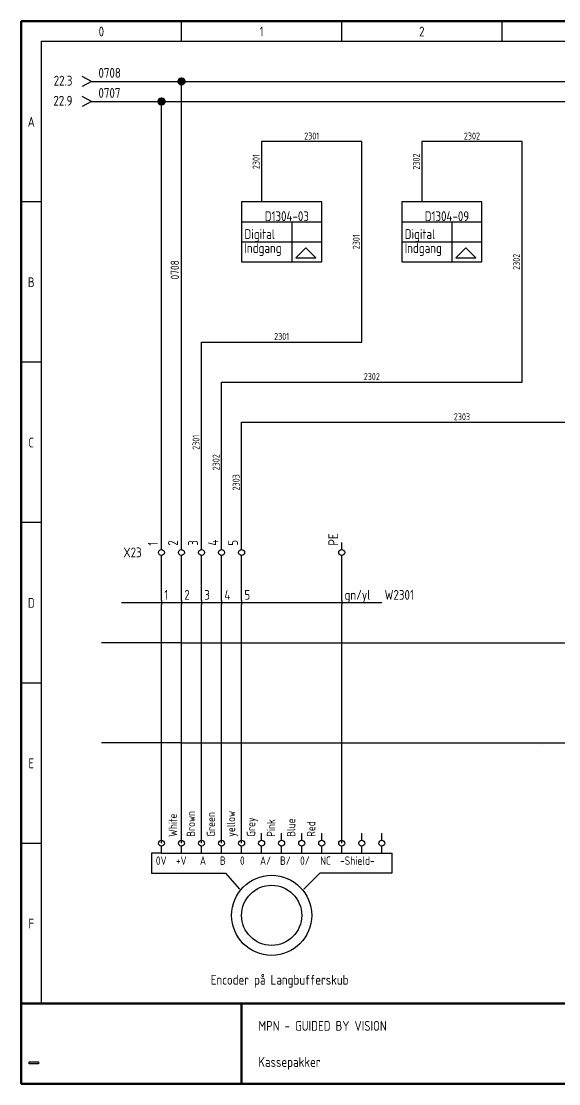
# Model space of a CAD drawing. Header units: millimetres. Extents: x 10 to 410, y 10 to 275.
# Drawn here: x 10 to 144.2, y 10 to 275 of the extents above; entities that cross this region are included whole.
import ezdxf
from ezdxf.enums import TextEntityAlignment as Align

# ---------------------------------------------------------------- set-up
doc = ezdxf.new("R2010")
doc.units = ezdxf.units.MM
doc.linetypes.add('Caddy_Solid', pattern=[0])
doc.layers.add('2', color=7, linetype='Continuous')
doc.styles.add('Caddy_Vectorfont1p', font='isocp___.ttf', dxfattribs={"width": 0.9})
picture_1 = doc.add_image_def('image1.bmp', size_in_pixel=(51, 10))

# ---------------------------------------------------------------- blocks, each defined once
blk = doc.blocks.new('Blk1')
at = {"linetype": 'Caddy_Solid', "lineweight": 50}
for p, q in [((10, 10), (10, 275)), ((10, 275), (410, 275)), ((10, 30), (410, 30)), ((65, 30), (65, 10)), ((410, 10), (10, 10))]:
    blk.add_line(p, q, dxfattribs=at)
at = {"linetype": 'Caddy_Solid', "lineweight": 25}
for p, q in [((50, 270), (50, 275)), ((90, 270), (90, 275)), ((130, 270), (130, 275)), ((15, 270), (15, 30)), ((15, 270), (405, 270)), ((15, 230), (10, 230)), ((15, 190), (10, 190)), ((15, 150), (10, 150)), ((10, 110), (15, 110)), ((10, 70), (15, 70)), ((10, 30), (15, 30))]:
    blk.add_line(p, q, dxfattribs=at)
at = {"lineweight": 25, "style": 'Caddy_Vectorfont1p', "width": 0.9}
for s, p in [('0', (30, 271.2)), ('1', (70, 271.2)), ('2', (110, 271.2)), ('A', (12.5, 248.7)), ('B', (12.5, 208.7)), ('C', (12.5, 168.7)), ('D', (12.5, 128.7)), ('E', (12.5, 88.7)), ('F', (12.5, 48.7))]:
    blk.add_text(s, height=2.45, dxfattribs=at).set_placement(p, align=Align.CENTER)
for s, p in [('MPN - GUIDED BY VISION', (69.2, 23.2)), ('Kassepakker', (69.2, 14.2))]:
    blk.add_text(s, height=2.45, dxfattribs=at).set_placement(p)
image = blk.add_image(picture_1, insert=(12, 15), size_in_units=(2.32, 0.484))
blk = doc.blocks.new('Blk2')
at = {"linetype": 'Caddy_Solid', "lineweight": 25}
for q in [(25.25, 261.25), (25.25, 258.75)]:
    blk.add_line((27.5, 260), q, dxfattribs=at)
at = {"lineweight": 25, "style": 'Caddy_Vectorfont1p', "width": 0.9, "flags": 1}
for tag, p in [('$TAG140020', (29.27, 267.9)), ('$TAG140050', (29.27, 264.4))]:
    blk.add_attdef(tag, p, '', height=2.45, dxfattribs=at)
at = {"lineweight": 25, "style": 'Caddy_Vectorfont1p', "width": 0.9}
blk.add_attdef('$TAG160010', (29.27, 260.9), '', height=2.45, dxfattribs=at)
blk.add_attdef('$TAG160500', text='', height=2.45, dxfattribs=at).set_placement((22.78, 258.95), align=Align.RIGHT)
blk = doc.blocks.new('Blk4')
at = {"linetype": 'Caddy_Solid', "lineweight": 25}
for q in [(25.25, 256.25), (25.25, 253.75)]:
    blk.add_line((27.5, 255), q, dxfattribs=at)
at = {"lineweight": 25, "style": 'Caddy_Vectorfont1p', "width": 0.9, "flags": 1}
for tag, p in [('$TAG140020', (29.27, 262.9)), ('$TAG140050', (29.27, 259.4))]:
    blk.add_attdef(tag, p, '', height=2.45, dxfattribs=at)
at = {"lineweight": 25, "style": 'Caddy_Vectorfont1p', "width": 0.9}
blk.add_attdef('$TAG160010', (29.27, 255.9), '', height=2.45, dxfattribs=at)
blk.add_attdef('$TAG160500', text='', height=2.45, dxfattribs=at).set_placement((22.78, 253.95), align=Align.RIGHT)
blk = doc.blocks.new('Blk13')
at = {"linetype": 'Caddy_Solid', "lineweight": 25}
for p, q in [((65, 70.75), (65, 72.5)), ((65, 67.5), (65, 69.25))]:
    blk.add_line(p, q, dxfattribs=at)
blk.add_circle((65, 70), 0.75, dxfattribs=at)
at = {"lineweight": 25, "style": 'Caddy_Vectorfont1p', "width": 0.9, "flags": 1}
blk.add_attdef('$TAG160410', (67.6, 71.7), '', height=2.45, rotation=90, dxfattribs=at)
at = {"layer": '2', "lineweight": 25, "style": 'Caddy_Vectorfont1p', "width": 0.9, "flags": 1}
blk.add_attdef('$TAG160400', (64.1, 71.7), '', height=2.45, rotation=90, dxfattribs=at)
for tag, p in [('$TAG140020', (60.05, 75.8)), ('$TAG140050', (60.05, 72.3)), ('$TAG160010', (60.05, 68.8)), ('$TAG160030', (60.05, 65.3)), ('$TAG160040', (60.05, 60.3))]:
    blk.add_attdef(tag, text='', height=2.45, dxfattribs=at).set_placement(p, align=Align.RIGHT)
blk = doc.blocks.new('Blk14')
at = {"linetype": 'Caddy_Solid', "lineweight": 25}
for p, q in [((70, 70.75), (70, 72.5)), ((70, 67.5), (70, 69.25))]:
    blk.add_line(p, q, dxfattribs=at)
blk.add_circle((70, 70), 0.75, dxfattribs=at)
at = {"lineweight": 25, "style": 'Caddy_Vectorfont1p', "width": 0.9, "flags": 1}
blk.add_attdef('$TAG160410', (72.6, 71.7), '', height=2.45, rotation=90, dxfattribs=at)
at = {"layer": '2', "lineweight": 25, "style": 'Caddy_Vectorfont1p', "width": 0.9, "flags": 1}
blk.add_attdef('$TAG160400', (69.1, 71.7), '', height=2.45, rotation=90, dxfattribs=at)
for tag, p in [('$TAG140020', (65.05, 75.8)), ('$TAG140050', (65.05, 72.3)), ('$TAG160010', (65.05, 68.8)), ('$TAG160030', (65.05, 65.3)), ('$TAG160040', (65.05, 60.3))]:
    blk.add_attdef(tag, text='', height=2.45, dxfattribs=at).set_placement(p, align=Align.RIGHT)
blk = doc.blocks.new('Blk15')
at = {"linetype": 'Caddy_Solid', "lineweight": 25}
for p, q in [((75, 70.75), (75, 72.5)), ((75, 67.5), (75, 69.25))]:
    blk.add_line(p, q, dxfattribs=at)
blk.add_circle((75, 70), 0.75, dxfattribs=at)
at = {"lineweight": 25, "style": 'Caddy_Vectorfont1p', "width": 0.9, "flags": 1}
blk.add_attdef('$TAG160410', (77.6, 71.7), '', height=2.45, rotation=90, dxfattribs=at)
at = {"layer": '2', "lineweight": 25, "style": 'Caddy_Vectorfont1p', "width": 0.9, "flags": 1}
blk.add_attdef('$TAG160400', (74.1, 71.7), '', height=2.45, rotation=90, dxfattribs=at)
for tag, p in [('$TAG140020', (70.05, 75.8)), ('$TAG140050', (70.05, 72.3)), ('$TAG160010', (70.05, 68.8)), ('$TAG160030', (70.05, 65.3)), ('$TAG160040', (70.05, 60.3))]:
    blk.add_attdef(tag, text='', height=2.45, dxfattribs=at).set_placement(p, align=Align.RIGHT)
blk = doc.blocks.new('Blk16')
at = {"linetype": 'Caddy_Solid', "lineweight": 25}
for p, q in [((80, 70.75), (80, 72.5)), ((80, 67.5), (80, 69.25))]:
    blk.add_line(p, q, dxfattribs=at)
blk.add_circle((80, 70), 0.75, dxfattribs=at)
at = {"lineweight": 25, "style": 'Caddy_Vectorfont1p', "width": 0.9, "flags": 1}
blk.add_attdef('$TAG160410', (82.6, 71.7), '', height=2.45, rotation=90, dxfattribs=at)
at = {"layer": '2', "lineweight": 25, "style": 'Caddy_Vectorfont1p', "width": 0.9, "flags": 1}
blk.add_attdef('$TAG160400', (79.1, 71.7), '', height=2.45, rotation=90, dxfattribs=at)
for tag, p in [('$TAG140020', (75.05, 75.8)), ('$TAG140050', (75.05, 72.3)), ('$TAG160010', (75.05, 68.8)), ('$TAG160030', (75.05, 65.3)), ('$TAG160040', (75.05, 60.3))]:
    blk.add_attdef(tag, text='', height=2.45, dxfattribs=at).set_placement(p, align=Align.RIGHT)
blk = doc.blocks.new('Blk17')
at = {"linetype": 'Caddy_Solid', "lineweight": 25}
for p, q in [((45, 70.75), (45, 72.5)), ((45, 67.5), (45, 69.25))]:
    blk.add_line(p, q, dxfattribs=at)
blk.add_circle((45, 70), 0.75, dxfattribs=at)
at = {"lineweight": 25, "style": 'Caddy_Vectorfont1p', "width": 0.9, "flags": 1}
blk.add_attdef('$TAG160410', (47.6, 71.7), '', height=2.45, rotation=90, dxfattribs=at)
at = {"layer": '2', "lineweight": 25, "style": 'Caddy_Vectorfont1p', "width": 0.9, "flags": 1}
blk.add_attdef('$TAG160400', (44.1, 71.7), '', height=2.45, rotation=90, dxfattribs=at)
for tag, p in [('$TAG140020', (40.05, 75.8)), ('$TAG140050', (40.05, 72.3)), ('$TAG160010', (40.05, 68.8)), ('$TAG160030', (40.05, 65.3)), ('$TAG160040', (40.05, 60.3))]:
    blk.add_attdef(tag, text='', height=2.45, dxfattribs=at).set_placement(p, align=Align.RIGHT)
blk = doc.blocks.new('Blk18')
at = {"linetype": 'Caddy_Solid', "lineweight": 25}
for p, q in [((50, 70.75), (50, 72.5)), ((50, 67.5), (50, 69.25))]:
    blk.add_line(p, q, dxfattribs=at)
blk.add_circle((50, 70), 0.75, dxfattribs=at)
at = {"lineweight": 25, "style": 'Caddy_Vectorfont1p', "width": 0.9, "flags": 1}
blk.add_attdef('$TAG160410', (52.6, 71.7), '', height=2.45, rotation=90, dxfattribs=at)
at = {"layer": '2', "lineweight": 25, "style": 'Caddy_Vectorfont1p', "width": 0.9, "flags": 1}
blk.add_attdef('$TAG160400', (49.1, 71.7), '', height=2.45, rotation=90, dxfattribs=at)
for tag, p in [('$TAG140020', (45.05, 75.8)), ('$TAG140050', (45.05, 72.3)), ('$TAG160010', (45.05, 68.8)), ('$TAG160030', (45.05, 65.3)), ('$TAG160040', (45.05, 60.3))]:
    blk.add_attdef(tag, text='', height=2.45, dxfattribs=at).set_placement(p, align=Align.RIGHT)
blk = doc.blocks.new('Blk19')
at = {"linetype": 'Caddy_Solid', "lineweight": 25}
for p, q in [((55, 70.75), (55, 72.5)), ((55, 67.5), (55, 69.25))]:
    blk.add_line(p, q, dxfattribs=at)
blk.add_circle((55, 70), 0.75, dxfattribs=at)
at = {"lineweight": 25, "style": 'Caddy_Vectorfont1p', "width": 0.9, "flags": 1}
blk.add_attdef('$TAG160410', (57.6, 71.7), '', height=2.45, rotation=90, dxfattribs=at)
at = {"layer": '2', "lineweight": 25, "style": 'Caddy_Vectorfont1p', "width": 0.9, "flags": 1}
blk.add_attdef('$TAG160400', (54.1, 71.7), '', height=2.45, rotation=90, dxfattribs=at)
for tag, p in [('$TAG140020', (50.05, 75.8)), ('$TAG140050', (50.05, 72.3)), ('$TAG160010', (50.05, 68.8)), ('$TAG160030', (50.05, 65.3)), ('$TAG160040', (50.05, 60.3))]:
    blk.add_attdef(tag, text='', height=2.45, dxfattribs=at).set_placement(p, align=Align.RIGHT)
blk = doc.blocks.new('Blk20')
at = {"linetype": 'Caddy_Solid', "lineweight": 25}
for p, q in [((60, 70.75), (60, 72.5)), ((60, 67.5), (60, 69.25))]:
    blk.add_line(p, q, dxfattribs=at)
blk.add_circle((60, 70), 0.75, dxfattribs=at)
at = {"lineweight": 25, "style": 'Caddy_Vectorfont1p', "width": 0.9, "flags": 1}
blk.add_attdef('$TAG160410', (62.6, 71.7), '', height=2.45, rotation=90, dxfattribs=at)
at = {"layer": '2', "lineweight": 25, "style": 'Caddy_Vectorfont1p', "width": 0.9, "flags": 1}
blk.add_attdef('$TAG160400', (59.1, 71.7), '', height=2.45, rotation=90, dxfattribs=at)
for tag, p in [('$TAG140020', (55.05, 75.8)), ('$TAG140050', (55.05, 72.3)), ('$TAG160010', (55.05, 68.8)), ('$TAG160030', (55.05, 65.3)), ('$TAG160040', (55.05, 60.3))]:
    blk.add_attdef(tag, text='', height=2.45, dxfattribs=at).set_placement(p, align=Align.RIGHT)
blk = doc.blocks.new('Blk21')
at = {"linetype": 'Caddy_Solid', "lineweight": 25}
for p, q in [((85, 70.75), (85, 72.5)), ((85, 67.5), (85, 69.25))]:
    blk.add_line(p, q, dxfattribs=at)
blk.add_circle((85, 70), 0.75, dxfattribs=at)
at = {"lineweight": 25, "style": 'Caddy_Vectorfont1p', "width": 0.9, "flags": 1}
blk.add_attdef('$TAG160410', (87.6, 71.7), '', height=2.45, rotation=90, dxfattribs=at)
at = {"layer": '2', "lineweight": 25, "style": 'Caddy_Vectorfont1p', "width": 0.9, "flags": 1}
blk.add_attdef('$TAG160400', (84.1, 71.7), '', height=2.45, rotation=90, dxfattribs=at)
for tag, p in [('$TAG140020', (80.05, 75.8)), ('$TAG140050', (80.05, 72.3)), ('$TAG160010', (80.05, 68.8)), ('$TAG160030', (80.05, 65.3)), ('$TAG160040', (80.05, 60.3))]:
    blk.add_attdef(tag, text='', height=2.45, dxfattribs=at).set_placement(p, align=Align.RIGHT)
blk = doc.blocks.new('Blk22')
at = {"linetype": 'Caddy_Solid', "lineweight": 25}
for p, q in [((90, 70.75), (90, 72.5)), ((90, 67.5), (90, 69.25))]:
    blk.add_line(p, q, dxfattribs=at)
blk.add_circle((90, 70), 0.75, dxfattribs=at)
at = {"lineweight": 25, "style": 'Caddy_Vectorfont1p', "width": 0.9, "flags": 1}
blk.add_attdef('$TAG160410', (92.6, 71.7), '', height=2.45, rotation=90, dxfattribs=at)
at = {"layer": '2', "lineweight": 25, "style": 'Caddy_Vectorfont1p', "width": 0.9, "flags": 1}
blk.add_attdef('$TAG160400', (89.1, 71.7), '', height=2.45, rotation=90, dxfattribs=at)
for tag, p in [('$TAG140020', (85.05, 75.8)), ('$TAG140050', (85.05, 72.3)), ('$TAG160010', (85.05, 68.8)), ('$TAG160030', (85.05, 65.3)), ('$TAG160040', (85.05, 60.3))]:
    blk.add_attdef(tag, text='', height=2.45, dxfattribs=at).set_placement(p, align=Align.RIGHT)
blk = doc.blocks.new('Blk23')
at = {"linetype": 'Caddy_Solid', "lineweight": 25}
for p, q in [((95, 70.75), (95, 72.5)), ((95, 67.5), (95, 69.25))]:
    blk.add_line(p, q, dxfattribs=at)
blk.add_circle((95, 70), 0.75, dxfattribs=at)
at = {"lineweight": 25, "style": 'Caddy_Vectorfont1p', "width": 0.9, "flags": 1}
blk.add_attdef('$TAG160410', (97.6, 71.7), '', height=2.45, rotation=90, dxfattribs=at)
at = {"layer": '2', "lineweight": 25, "style": 'Caddy_Vectorfont1p', "width": 0.9, "flags": 1}
blk.add_attdef('$TAG160400', (94.1, 71.7), '', height=2.45, rotation=90, dxfattribs=at)
for tag, p in [('$TAG140020', (90.05, 75.8)), ('$TAG140050', (90.05, 72.3)), ('$TAG160010', (90.05, 68.8)), ('$TAG160030', (90.05, 65.3)), ('$TAG160040', (90.05, 60.3))]:
    blk.add_attdef(tag, text='', height=2.45, dxfattribs=at).set_placement(p, align=Align.RIGHT)
blk = doc.blocks.new('Blk24')
at = {"linetype": 'Caddy_Solid', "lineweight": 25}
for p, q in [((100, 70.75), (100, 72.5)), ((100, 67.5), (100, 69.25))]:
    blk.add_line(p, q, dxfattribs=at)
blk.add_circle((100, 70), 0.75, dxfattribs=at)
at = {"lineweight": 25, "style": 'Caddy_Vectorfont1p', "width": 0.9, "flags": 1}
blk.add_attdef('$TAG160410', (102.6, 71.7), '', height=2.45, rotation=90, dxfattribs=at)
at = {"layer": '2', "lineweight": 25, "style": 'Caddy_Vectorfont1p', "width": 0.9, "flags": 1}
blk.add_attdef('$TAG160400', (99.1, 71.7), '', height=2.45, rotation=90, dxfattribs=at)
for tag, p in [('$TAG140020', (95.05, 75.8)), ('$TAG140050', (95.05, 72.3)), ('$TAG160010', (95.05, 68.8)), ('$TAG160030', (95.05, 65.3)), ('$TAG160040', (95.05, 60.3))]:
    blk.add_attdef(tag, text='', height=2.45, dxfattribs=at).set_placement(p, align=Align.RIGHT)
blk = doc.blocks.new('Blk12')
at = {"linetype": 'Caddy_Solid', "lineweight": 25}
for p, q in [((45, 67.5), (42.5, 67.5)), ((42.5, 67.5), (42.5, 65)), ((45, 67.5), (100, 67.5)), ((100, 67.5), (102.5, 67.5)), ((102.5, 67.5), (102.5, 65)), ((42.5, 65), (42.5, 62.5)), ((102.5, 65), (102.5, 62.5)), ((42.5, 62.5), (61, 62.5)), ((61, 62.5), (64.5, 58.5)), ((84.5, 62.5), (80.5, 58.5)), ((102.5, 62.5), (84.5, 62.5))]:
    blk.add_line(p, q, dxfattribs=at)
for radius in [10, 7.5]:
    blk.add_circle((72.5, 52), radius, dxfattribs=at)
for name in ['Blk17', 'Blk18', 'Blk19', 'Blk20', 'Blk13', 'Blk14', 'Blk15', 'Blk16', 'Blk21', 'Blk22', 'Blk23', 'Blk24']:
    blk.add_blockref(name, (0, 0, 1))
at = {"lineweight": 25, "style": 'Caddy_Vectorfont1p', "width": 0.9}
for s, p in [('White', (48.9, 71.6)), ('Brown', (53.4, 71.6)), ('Green', (58.4, 71.6)), ('yellow', (63.4, 71.6)), ('Grey', (68.4, 71.6)), ('Pink', (73.4, 71.6)), ('Blue', (78.4, 71.6)), ('Red', (83.4, 71.6))]:
    blk.add_text(s, height=2.1, rotation=90, dxfattribs=at).set_placement(p)
for s, p in [('0V', (43.6, 64.6)), ('+V', (48.6, 64.6)), ('A', (54.6, 64.6)), ('B', (59.6, 64.6)), ('0', (64.6, 64.6)), ('A/', (69.6, 64.6)), ('B/', (74.6, 64.6)), ('0/', (79.6, 64.6)), ('NC', (84.6, 64.6)), ('-Shield-', (89.6, 64.6))]:
    blk.add_text(s, height=2.1, dxfattribs=at).set_placement(p)
blk = doc.blocks.new('Blk25')
at = {"linetype": 'Caddy_Solid', "lineweight": 25}
for p, q in [((45, 143.25), (45, 145)), ((45, 140), (45, 141.75))]:
    blk.add_line(p, q, dxfattribs=at)
blk.add_circle((45, 142.5), 0.75, dxfattribs=at)
at = {"lineweight": 25, "style": 'Caddy_Vectorfont1p', "width": 0.9, "flags": 1}
blk.add_attdef('$TAG160410', (47.6, 144.2), '', height=2.45, rotation=90, dxfattribs=at)
at = {"layer": '2', "lineweight": 25, "style": 'Caddy_Vectorfont1p', "width": 0.9}
blk.add_attdef('$TAG160400', (44.1, 144.2), '', height=2.45, rotation=90, dxfattribs=at)
at = {"layer": '2', "lineweight": 25, "style": 'Caddy_Vectorfont1p', "width": 0.9, "flags": 1}
for tag, p in [('$TAG140020', (40.05, 148.3)), ('$TAG140050', (40.05, 144.8)), ('$TAG160030', (40.05, 137.8)), ('$TAG160040', (40.05, 132.8))]:
    blk.add_attdef(tag, text='', height=2.45, dxfattribs=at).set_placement(p, align=Align.RIGHT)
at = {"layer": '2', "lineweight": 25, "style": 'Caddy_Vectorfont1p', "width": 0.9}
blk.add_attdef('$TAG160010', text='', height=2.45, dxfattribs=at).set_placement((40.05, 141.3), align=Align.RIGHT)
blk = doc.blocks.new('Blk26')
at = {"linetype": 'Caddy_Solid', "lineweight": 25}
for p, q in [((50, 143.25), (50, 145)), ((50, 140), (50, 141.75))]:
    blk.add_line(p, q, dxfattribs=at)
blk.add_circle((50, 142.5), 0.75, dxfattribs=at)
at = {"lineweight": 25, "style": 'Caddy_Vectorfont1p', "width": 0.9, "flags": 1}
blk.add_attdef('$TAG160410', (52.6, 144.2), '', height=2.45, rotation=90, dxfattribs=at)
at = {"layer": '2', "lineweight": 25, "style": 'Caddy_Vectorfont1p', "width": 0.9}
blk.add_attdef('$TAG160400', (49.1, 144.2), '', height=2.45, rotation=90, dxfattribs=at)
at = {"layer": '2', "lineweight": 25, "style": 'Caddy_Vectorfont1p', "width": 0.9, "flags": 1}
for tag, p in [('$TAG140020', (45.05, 148.3)), ('$TAG140050', (45.05, 144.8)), ('$TAG160010', (45.05, 141.3)), ('$TAG160030', (45.05, 137.8)), ('$TAG160040', (45.05, 132.8))]:
    blk.add_attdef(tag, text='', height=2.45, dxfattribs=at).set_placement(p, align=Align.RIGHT)
blk = doc.blocks.new('Blk27')
at = {"linetype": 'Caddy_Solid', "lineweight": 25}
for p, q in [((55, 143.25), (55, 145)), ((55, 140), (55, 141.75))]:
    blk.add_line(p, q, dxfattribs=at)
blk.add_circle((55, 142.5), 0.75, dxfattribs=at)
at = {"lineweight": 25, "style": 'Caddy_Vectorfont1p', "width": 0.9, "flags": 1}
blk.add_attdef('$TAG160410', (57.6, 144.2), '', height=2.45, rotation=90, dxfattribs=at)
at = {"layer": '2', "lineweight": 25, "style": 'Caddy_Vectorfont1p', "width": 0.9}
blk.add_attdef('$TAG160400', (54.1, 144.2), '', height=2.45, rotation=90, dxfattribs=at)
at = {"layer": '2', "lineweight": 25, "style": 'Caddy_Vectorfont1p', "width": 0.9, "flags": 1}
for tag, p in [('$TAG140020', (50.05, 148.3)), ('$TAG140050', (50.05, 144.8)), ('$TAG160010', (50.05, 141.3)), ('$TAG160030', (50.05, 137.8)), ('$TAG160040', (50.05, 132.8))]:
    blk.add_attdef(tag, text='', height=2.45, dxfattribs=at).set_placement(p, align=Align.RIGHT)
blk = doc.blocks.new('Blk28')
at = {"linetype": 'Caddy_Solid', "lineweight": 25}
for p, q in [((60, 143.25), (60, 145)), ((60, 140), (60, 141.75))]:
    blk.add_line(p, q, dxfattribs=at)
blk.add_circle((60, 142.5), 0.75, dxfattribs=at)
at = {"lineweight": 25, "style": 'Caddy_Vectorfont1p', "width": 0.9, "flags": 1}
blk.add_attdef('$TAG160410', (62.6, 144.2), '', height=2.45, rotation=90, dxfattribs=at)
at = {"layer": '2', "lineweight": 25, "style": 'Caddy_Vectorfont1p', "width": 0.9}
blk.add_attdef('$TAG160400', (59.1, 144.2), '', height=2.45, rotation=90, dxfattribs=at)
at = {"layer": '2', "lineweight": 25, "style": 'Caddy_Vectorfont1p', "width": 0.9, "flags": 1}
for tag, p in [('$TAG140020', (55.05, 148.3)), ('$TAG140050', (55.05, 144.8)), ('$TAG160010', (55.05, 141.3)), ('$TAG160030', (55.05, 137.8)), ('$TAG160040', (55.05, 132.8))]:
    blk.add_attdef(tag, text='', height=2.45, dxfattribs=at).set_placement(p, align=Align.RIGHT)
blk = doc.blocks.new('Blk29')
at = {"linetype": 'Caddy_Solid', "lineweight": 25}
for p, q in [((65, 143.25), (65, 145)), ((65, 140), (65, 141.75))]:
    blk.add_line(p, q, dxfattribs=at)
blk.add_circle((65, 142.5), 0.75, dxfattribs=at)
at = {"lineweight": 25, "style": 'Caddy_Vectorfont1p', "width": 0.9, "flags": 1}
blk.add_attdef('$TAG160410', (67.6, 144.2), '', height=2.45, rotation=90, dxfattribs=at)
at = {"layer": '2', "lineweight": 25, "style": 'Caddy_Vectorfont1p', "width": 0.9}
blk.add_attdef('$TAG160400', (64.1, 144.2), '', height=2.45, rotation=90, dxfattribs=at)
at = {"layer": '2', "lineweight": 25, "style": 'Caddy_Vectorfont1p', "width": 0.9, "flags": 1}
for tag, p in [('$TAG140020', (60.05, 148.3)), ('$TAG140050', (60.05, 144.8)), ('$TAG160010', (60.05, 141.3)), ('$TAG160030', (60.05, 137.8)), ('$TAG160040', (60.05, 132.8))]:
    blk.add_attdef(tag, text='', height=2.45, dxfattribs=at).set_placement(p, align=Align.RIGHT)
blk = doc.blocks.new('Blk31')
at = {"linetype": 'Caddy_Solid', "lineweight": 25}
for p, q in [((85, 230), (65, 230)), ((65, 230), (65, 215)), ((85, 215), (85, 230)), ((65, 215), (85, 215))]:
    blk.add_line(p, q, dxfattribs=at)
blk = doc.blocks.new('Blk32')
at = {"linetype": 'Caddy_Solid', "lineweight": 25}
blk.add_line((70, 235), (70, 230), dxfattribs=at)
blk = doc.blocks.new('Blk30')
at = {"linetype": 'Caddy_Solid', "lineweight": 25}
for p, q in [((65, 225), (85, 225)), ((77.5, 225), (77.5, 215)), ((65, 220), (85, 220)), ((81, 218.5), (78.5, 216)), ((83.5, 216), (81, 218.5)), ((78.5, 216), (83.5, 216))]:
    blk.add_line(p, q, dxfattribs=at)
for name in ['Blk32', 'Blk31']:
    blk.add_blockref(name, (0, 0, 1))
at = {"lineweight": 25, "style": 'Caddy_Vectorfont1p', "width": 0.9}
for s, p in [('Digital', (65.7, 220.7)), ('Indgang', (65.7, 217.2))]:
    blk.add_text(s, height=2.45, dxfattribs=at).set_placement(p)
blk.add_attdef('$TAG175000_00', (69.05, 233.4), '', height=2.45, rotation=90, dxfattribs=at)
for tag, p in [('$TAG160030', (66.8, 229.7)), ('$TAG160040', (66.8, 226.2)), ('$TAG175100', (81.8, 225.15)), ('$TAG175110', (64.3, 219.15)), ('$TAG175120', (64.3, 216.15)), ('$TAG160500', (64.3, 212.65))]:
    blk.add_attdef(tag, text='', height=2.45, dxfattribs=at).set_placement(p, align=Align.RIGHT)
at = {"lineweight": 25, "style": 'Caddy_Vectorfont1p', "width": 0.9, "flags": 1}
blk.add_attdef('$TAG160010', text='', height=2.45, dxfattribs=at).set_placement((60.96, 224.52), align=Align.RIGHT)
blk = doc.blocks.new('Blk34')
at = {"linetype": 'Caddy_Solid', "lineweight": 25}
for p, q in [((125, 230), (105, 230)), ((105, 230), (105, 215)), ((125, 215), (125, 230)), ((105, 215), (125, 215))]:
    blk.add_line(p, q, dxfattribs=at)
blk = doc.blocks.new('Blk35')
at = {"linetype": 'Caddy_Solid', "lineweight": 25}
blk.add_line((110, 235), (110, 230), dxfattribs=at)
blk = doc.blocks.new('Blk33')
at = {"linetype": 'Caddy_Solid', "lineweight": 25}
for p, q in [((105, 225), (125, 225)), ((117.5, 225), (117.5, 215)), ((105, 220), (125, 220)), ((121, 218.5), (118.5, 216)), ((123.5, 216), (121, 218.5)), ((118.5, 216), (123.5, 216))]:
    blk.add_line(p, q, dxfattribs=at)
for name in ['Blk35', 'Blk34']:
    blk.add_blockref(name, (0, 0, 1))
at = {"lineweight": 25, "style": 'Caddy_Vectorfont1p', "width": 0.9}
for s, p in [('Digital', (105.7, 220.7)), ('Indgang', (105.7, 217.2))]:
    blk.add_text(s, height=2.45, dxfattribs=at).set_placement(p)
blk.add_attdef('$TAG175000_00', (109.05, 233.4), '', height=2.45, rotation=90, dxfattribs=at)
for tag, p in [('$TAG160030', (106.8, 229.7)), ('$TAG160040', (106.8, 226.2)), ('$TAG175100', (121.8, 225.15)), ('$TAG175110', (104.3, 219.15)), ('$TAG175120', (104.3, 216.15)), ('$TAG160500', (104.3, 212.65))]:
    blk.add_attdef(tag, text='', height=2.45, dxfattribs=at).set_placement(p, align=Align.RIGHT)
at = {"lineweight": 25, "style": 'Caddy_Vectorfont1p', "width": 0.9, "flags": 1}
blk.add_attdef('$TAG160010', text='', height=2.45, dxfattribs=at).set_placement((100.96, 224.52), align=Align.RIGHT)
blk = doc.blocks.new('Blk61')
at = {"linetype": 'Caddy_Solid', "lineweight": 25}
for p, q in [((90, 143.25), (90, 145)), ((90, 140), (90, 141.75))]:
    blk.add_line(p, q, dxfattribs=at)
blk.add_circle((90, 142.5), 0.75, dxfattribs=at)
at = {"lineweight": 25, "style": 'Caddy_Vectorfont1p', "width": 0.9, "flags": 1}
blk.add_attdef('$TAG160410', (92.6, 144.2), '', height=2.45, rotation=90, dxfattribs=at)
at = {"layer": '2', "lineweight": 25, "style": 'Caddy_Vectorfont1p', "width": 0.9}
blk.add_attdef('$TAG160400', (89.1, 144.2), '', height=2.45, rotation=90, dxfattribs=at)
at = {"layer": '2', "lineweight": 25, "style": 'Caddy_Vectorfont1p', "width": 0.9, "flags": 1}
for tag, p in [('$TAG140020', (85.05, 148.3)), ('$TAG140050', (85.05, 144.8)), ('$TAG160010', (85.05, 141.3)), ('$TAG160030', (85.05, 137.8)), ('$TAG160040', (85.05, 132.8))]:
    blk.add_attdef(tag, text='', height=2.45, dxfattribs=at).set_placement(p, align=Align.RIGHT)
blk = doc.blocks.new('Blk73')
at = {"linetype": 'Caddy_Solid', "lineweight": 25}
blk.add_line((45, 130.5), (45, 129.5), dxfattribs=at)
at = {"lineweight": 25, "style": 'Caddy_Vectorfont1p', "width": 0.9}
blk.add_attdef('$TAG160210', (45.7, 130.7), '', height=2.45, dxfattribs=at)
at = {"lineweight": 25, "style": 'Caddy_Vectorfont1p', "width": 0.9, "flags": 1}
for tag, p in [('$TAG160010', (100.7, 130.7)), ('$TAG160220', (45.7, 125.7)), ('$TAG160030', (100.7, 125.7)), ('$TAG160230', (45.7, 120.7)), ('$TAG160200', (100.7, 120.7)), ('$TAG160040', (100.7, 115.7)), ('$TAG160101', (100.7, 110.7))]:
    blk.add_attdef(tag, p, '', height=2.45, dxfattribs=at)
blk = doc.blocks.new('Blk74')
at = {"linetype": 'Caddy_Solid', "lineweight": 25}
blk.add_line((50, 130.5), (50, 129.5), dxfattribs=at)
at = {"lineweight": 25, "style": 'Caddy_Vectorfont1p', "width": 0.9}
blk.add_attdef('$TAG160210', (50.7, 130.7), '', height=2.45, dxfattribs=at)
at = {"lineweight": 25, "style": 'Caddy_Vectorfont1p', "width": 0.9, "flags": 1}
for tag, p in [('$TAG160010', (100.7, 130.7)), ('$TAG160220', (50.7, 125.7)), ('$TAG160030', (100.7, 125.7)), ('$TAG160230', (50.7, 120.7)), ('$TAG160200', (100.7, 120.7)), ('$TAG160040', (100.7, 115.7)), ('$TAG160101', (100.7, 110.7))]:
    blk.add_attdef(tag, p, '', height=2.45, dxfattribs=at)
blk = doc.blocks.new('Blk75')
at = {"linetype": 'Caddy_Solid', "lineweight": 25}
blk.add_line((55, 130.5), (55, 129.5), dxfattribs=at)
at = {"lineweight": 25, "style": 'Caddy_Vectorfont1p', "width": 0.9}
blk.add_attdef('$TAG160210', (55.7, 130.7), '', height=2.45, dxfattribs=at)
at = {"lineweight": 25, "style": 'Caddy_Vectorfont1p', "width": 0.9, "flags": 1}
for tag, p in [('$TAG160010', (100.7, 130.7)), ('$TAG160220', (55.7, 125.7)), ('$TAG160030', (100.7, 125.7)), ('$TAG160230', (55.7, 120.7)), ('$TAG160200', (100.7, 120.7)), ('$TAG160040', (100.7, 115.7)), ('$TAG160101', (100.7, 110.7))]:
    blk.add_attdef(tag, p, '', height=2.45, dxfattribs=at)
blk = doc.blocks.new('Blk76')
at = {"linetype": 'Caddy_Solid', "lineweight": 25}
blk.add_line((60, 130.5), (60, 129.5), dxfattribs=at)
at = {"lineweight": 25, "style": 'Caddy_Vectorfont1p', "width": 0.9}
blk.add_attdef('$TAG160210', (60.7, 130.7), '', height=2.45, dxfattribs=at)
at = {"lineweight": 25, "style": 'Caddy_Vectorfont1p', "width": 0.9, "flags": 1}
for tag, p in [('$TAG160010', (100.7, 130.7)), ('$TAG160220', (60.7, 125.7)), ('$TAG160030', (100.7, 125.7)), ('$TAG160230', (60.7, 120.7)), ('$TAG160200', (100.7, 120.7)), ('$TAG160040', (100.7, 115.7)), ('$TAG160101', (100.7, 110.7))]:
    blk.add_attdef(tag, p, '', height=2.45, dxfattribs=at)
blk = doc.blocks.new('Blk77')
at = {"linetype": 'Caddy_Solid', "lineweight": 25}
blk.add_line((65, 130.5), (65, 129.5), dxfattribs=at)
at = {"lineweight": 25, "style": 'Caddy_Vectorfont1p', "width": 0.9}
blk.add_attdef('$TAG160210', (65.7, 130.7), '', height=2.45, dxfattribs=at)
at = {"lineweight": 25, "style": 'Caddy_Vectorfont1p', "width": 0.9, "flags": 1}
for tag, p in [('$TAG160010', (100.7, 130.7)), ('$TAG160220', (65.7, 125.7)), ('$TAG160030', (100.7, 125.7)), ('$TAG160230', (65.7, 120.7)), ('$TAG160200', (100.7, 120.7)), ('$TAG160040', (100.7, 115.7)), ('$TAG160101', (100.7, 110.7))]:
    blk.add_attdef(tag, p, '', height=2.45, dxfattribs=at)
blk = doc.blocks.new('Blk78')
at = {"linetype": 'Caddy_Solid', "lineweight": 25}
blk.add_line((90, 130.5), (90, 129.5), dxfattribs=at)
at = {"lineweight": 25, "style": 'Caddy_Vectorfont1p', "width": 0.9}
for tag, p in [('$TAG160210', (90.7, 130.7)), ('$TAG160010', (100.7, 130.7)), ('$TAG160030', (100.7, 125.7)), ('$TAG160200', (100.7, 120.7))]:
    blk.add_attdef(tag, p, '', height=2.45, dxfattribs=at)
at = {"lineweight": 25, "style": 'Caddy_Vectorfont1p', "width": 0.9, "flags": 1}
for tag, p in [('$TAG160220', (90.7, 125.7)), ('$TAG160230', (90.7, 120.7)), ('$TAG160040', (100.7, 115.7)), ('$TAG160101', (100.7, 110.7))]:
    blk.add_attdef(tag, p, '', height=2.45, dxfattribs=at)

msp = doc.modelspace()

# ---------------------------------------------------------------- linework, layer by layer
at = {"linetype": 'Caddy_Solid', "lineweight": 25}
for p, q in [((27.5, 260), (50, 260)), ((50, 260), (392.5, 260)), ((50, 145), (50, 260)), ((27.5, 255), (45, 255)), ((45, 255), (392.5, 255)), ((45, 145), (45, 255)), ((95, 245), (70, 245)), ((70, 245), (70, 235)), ((95, 195), (95, 245)), ((135, 245), (110, 245)), ((110, 245), (110, 235)), ((135, 185), (135, 245)), ((55, 195), (95, 195)), ((55, 145), (55, 195)), ((60, 185), (135, 185)), ((60, 145), (60, 185)), ((65, 175), (175, 175)), ((65, 145), (65, 175)), ((45, 130.5), (45, 140)), ((50, 130.5), (50, 140)), ((55, 130.5), (55, 140)), ((60, 130.5), (60, 140)), ((65, 130.5), (65, 140)), ((90, 130.5), (90, 140)), ((35, 130), (100, 130)), ((45, 70), (45, 129.5)), ((50, 70), (50, 129.5)), ((55, 70), (55, 129.5)), ((60, 70), (60, 129.5)), ((65, 70), (65, 129.5)), ((90, 72.5), (90, 129.5)), ((50, 120), (30, 120)), ((50, 120), (350, 120)), ((50, 95), (30, 95)), ((50, 95), (350, 95)), ((140, 94.5), (140, 94.5)), ((90, 70), (90, 72.5))]:
    msp.add_line(p, q, dxfattribs=at)
at = {"lineweight": 40}
for centre, radius in [((50, 260), 0.8), ((50, 260), 0.6), ((50, 260), 0.4), ((45, 255), 0.8), ((45, 255), 0.6), ((45, 255), 0.4)]:
    msp.add_circle(centre, radius, dxfattribs=at)

# ---------------------------------------------------------------- block references
for name in ['Blk1', 'Blk12']:
    msp.add_blockref(name, (0, 0, 1))
ref = msp.add_blockref('Blk2', (0, 0, 1))
ref.add_attrib('$TAG160010', '0708', (29.27, 260.9), dxfattribs={"lineweight": 25, "height": 2.45, "style": 'Caddy_Vectorfont1p', "width": 0.9})
ref.add_attrib('$TAG160500', '22.3', dxfattribs={"lineweight": 25, "height": 2.45, "style": 'Caddy_Vectorfont1p', "width": 0.9}).set_placement((22.78, 258.95), align=Align.RIGHT)
ref = msp.add_blockref('Blk4', (0, 0, 1))
ref.add_attrib('$TAG160010', '0707', (29.27, 255.9), dxfattribs={"lineweight": 25, "height": 2.45, "style": 'Caddy_Vectorfont1p', "width": 0.9})
ref.add_attrib('$TAG160500', '22.9', dxfattribs={"lineweight": 25, "height": 2.45, "style": 'Caddy_Vectorfont1p', "width": 0.9}).set_placement((22.78, 253.95), align=Align.RIGHT)
ref = msp.add_blockref('Blk30', (0, 0, 1))
ref.add_attrib('$TAG175100', 'D1304-03', dxfattribs={"lineweight": 25, "height": 2.45, "style": 'Caddy_Vectorfont1p', "width": 0.9}).set_placement((81.8, 225.15), align=Align.RIGHT)
ref = msp.add_blockref('Blk33', (0, 0, 1))
ref.add_attrib('$TAG175100', 'D1304-09', dxfattribs={"lineweight": 25, "height": 2.45, "style": 'Caddy_Vectorfont1p', "width": 0.9}).set_placement((121.8, 225.15), align=Align.RIGHT)
ref = msp.add_blockref('Blk61', (0, 0, 1))
ref.add_attrib('$TAG160400', 'PE', (89.1, 144.2), dxfattribs={"layer": '2', "lineweight": 25, "height": 2.45, "rotation": 90, "style": 'Caddy_Vectorfont1p', "width": 0.9})
ref = msp.add_blockref('Blk25', (0, 0, 1))
ref.add_attrib('$TAG160010', 'X23', dxfattribs={"layer": '2', "lineweight": 25, "height": 2.45, "style": 'Caddy_Vectorfont1p', "width": 0.9}).set_placement((40.05, 141.3), align=Align.RIGHT)
ref.add_attrib('$TAG160400', '1', (44.1, 144.2), dxfattribs={"layer": '2', "lineweight": 25, "height": 2.45, "rotation": 90, "style": 'Caddy_Vectorfont1p', "width": 0.9})
ref = msp.add_blockref('Blk26', (0, 0, 1))
ref.add_attrib('$TAG160400', '2', (49.1, 144.2), dxfattribs={"layer": '2', "lineweight": 25, "height": 2.45, "rotation": 90, "style": 'Caddy_Vectorfont1p', "width": 0.9})
ref = msp.add_blockref('Blk27', (0, 0, 1))
ref.add_attrib('$TAG160400', '3', (54.1, 144.2), dxfattribs={"layer": '2', "lineweight": 25, "height": 2.45, "rotation": 90, "style": 'Caddy_Vectorfont1p', "width": 0.9})
ref = msp.add_blockref('Blk28', (0, 0, 1))
ref.add_attrib('$TAG160400', '4', (59.1, 144.2), dxfattribs={"layer": '2', "lineweight": 25, "height": 2.45, "rotation": 90, "style": 'Caddy_Vectorfont1p', "width": 0.9})
ref = msp.add_blockref('Blk29', (0, 0, 1))
ref.add_attrib('$TAG160400', '5', (64.1, 144.2), dxfattribs={"layer": '2', "lineweight": 25, "height": 2.45, "rotation": 90, "style": 'Caddy_Vectorfont1p', "width": 0.9})
ref = msp.add_blockref('Blk73', (0, 0, 1))
ref.add_attrib('$TAG160210', '1', (45.7, 130.7), dxfattribs={"lineweight": 25, "height": 2.45, "style": 'Caddy_Vectorfont1p', "width": 0.9})
ref = msp.add_blockref('Blk74', (0, 0, 1))
ref.add_attrib('$TAG160210', '2', (50.7, 130.7), dxfattribs={"lineweight": 25, "height": 2.45, "style": 'Caddy_Vectorfont1p', "width": 0.9})
ref = msp.add_blockref('Blk75', (0, 0, 1))
ref.add_attrib('$TAG160210', '3', (55.7, 130.7), dxfattribs={"lineweight": 25, "height": 2.45, "style": 'Caddy_Vectorfont1p', "width": 0.9})
ref = msp.add_blockref('Blk76', (0, 0, 1))
ref.add_attrib('$TAG160210', '4', (60.7, 130.7), dxfattribs={"lineweight": 25, "height": 2.45, "style": 'Caddy_Vectorfont1p', "width": 0.9})
ref = msp.add_blockref('Blk77', (0, 0, 1))
ref.add_attrib('$TAG160210', '5', (65.7, 130.7), dxfattribs={"lineweight": 25, "height": 2.45, "style": 'Caddy_Vectorfont1p', "width": 0.9})
ref = msp.add_blockref('Blk78', (0, 0, 1))
ref.add_attrib('$TAG160010', 'W2301', (100.7, 130.7), dxfattribs={"lineweight": 25, "height": 2.45, "style": 'Caddy_Vectorfont1p', "width": 0.9})
ref.add_attrib('$TAG160210', 'gn/yl', (90.7, 130.7), dxfattribs={"lineweight": 25, "height": 2.45, "style": 'Caddy_Vectorfont1p', "width": 0.9})

# ---------------------------------------------------------------- texts
at = {"lineweight": 25, "style": 'Caddy_Vectorfont1p', "width": 0.9}
for s, height, p in [('2301', 1.75, (82.5, 245.5)), ('2302', 1.75, (122.5, 245.5)), ('2301', 1.75, (75, 195.5)), ('2302', 1.75, (97.5, 185.5)), ('2303', 1.75, (120, 175.5)), ('Encoder på Langbufferskub', 2.45, (74.5, 34.7))]:
    msp.add_text(s, height=height, dxfattribs=at).set_placement(p, align=Align.CENTER)
for s, p in [('2301', (69.5, 240)), ('2302', (109.5, 240)), ('2301', (94.5, 220)), ('2302', (134.5, 215)), ('2301', (54.5, 170)), ('2302', (59.5, 165)), ('2303', (64.5, 160))]:
    msp.add_text(s, height=1.75, rotation=90, dxfattribs=at).set_placement(p, align=Align.CENTER)
msp.add_text('0708', height=2.1, rotation=90, dxfattribs=at).set_placement((49.4, 210.6))

doc.saveas('drawing.dxf')
